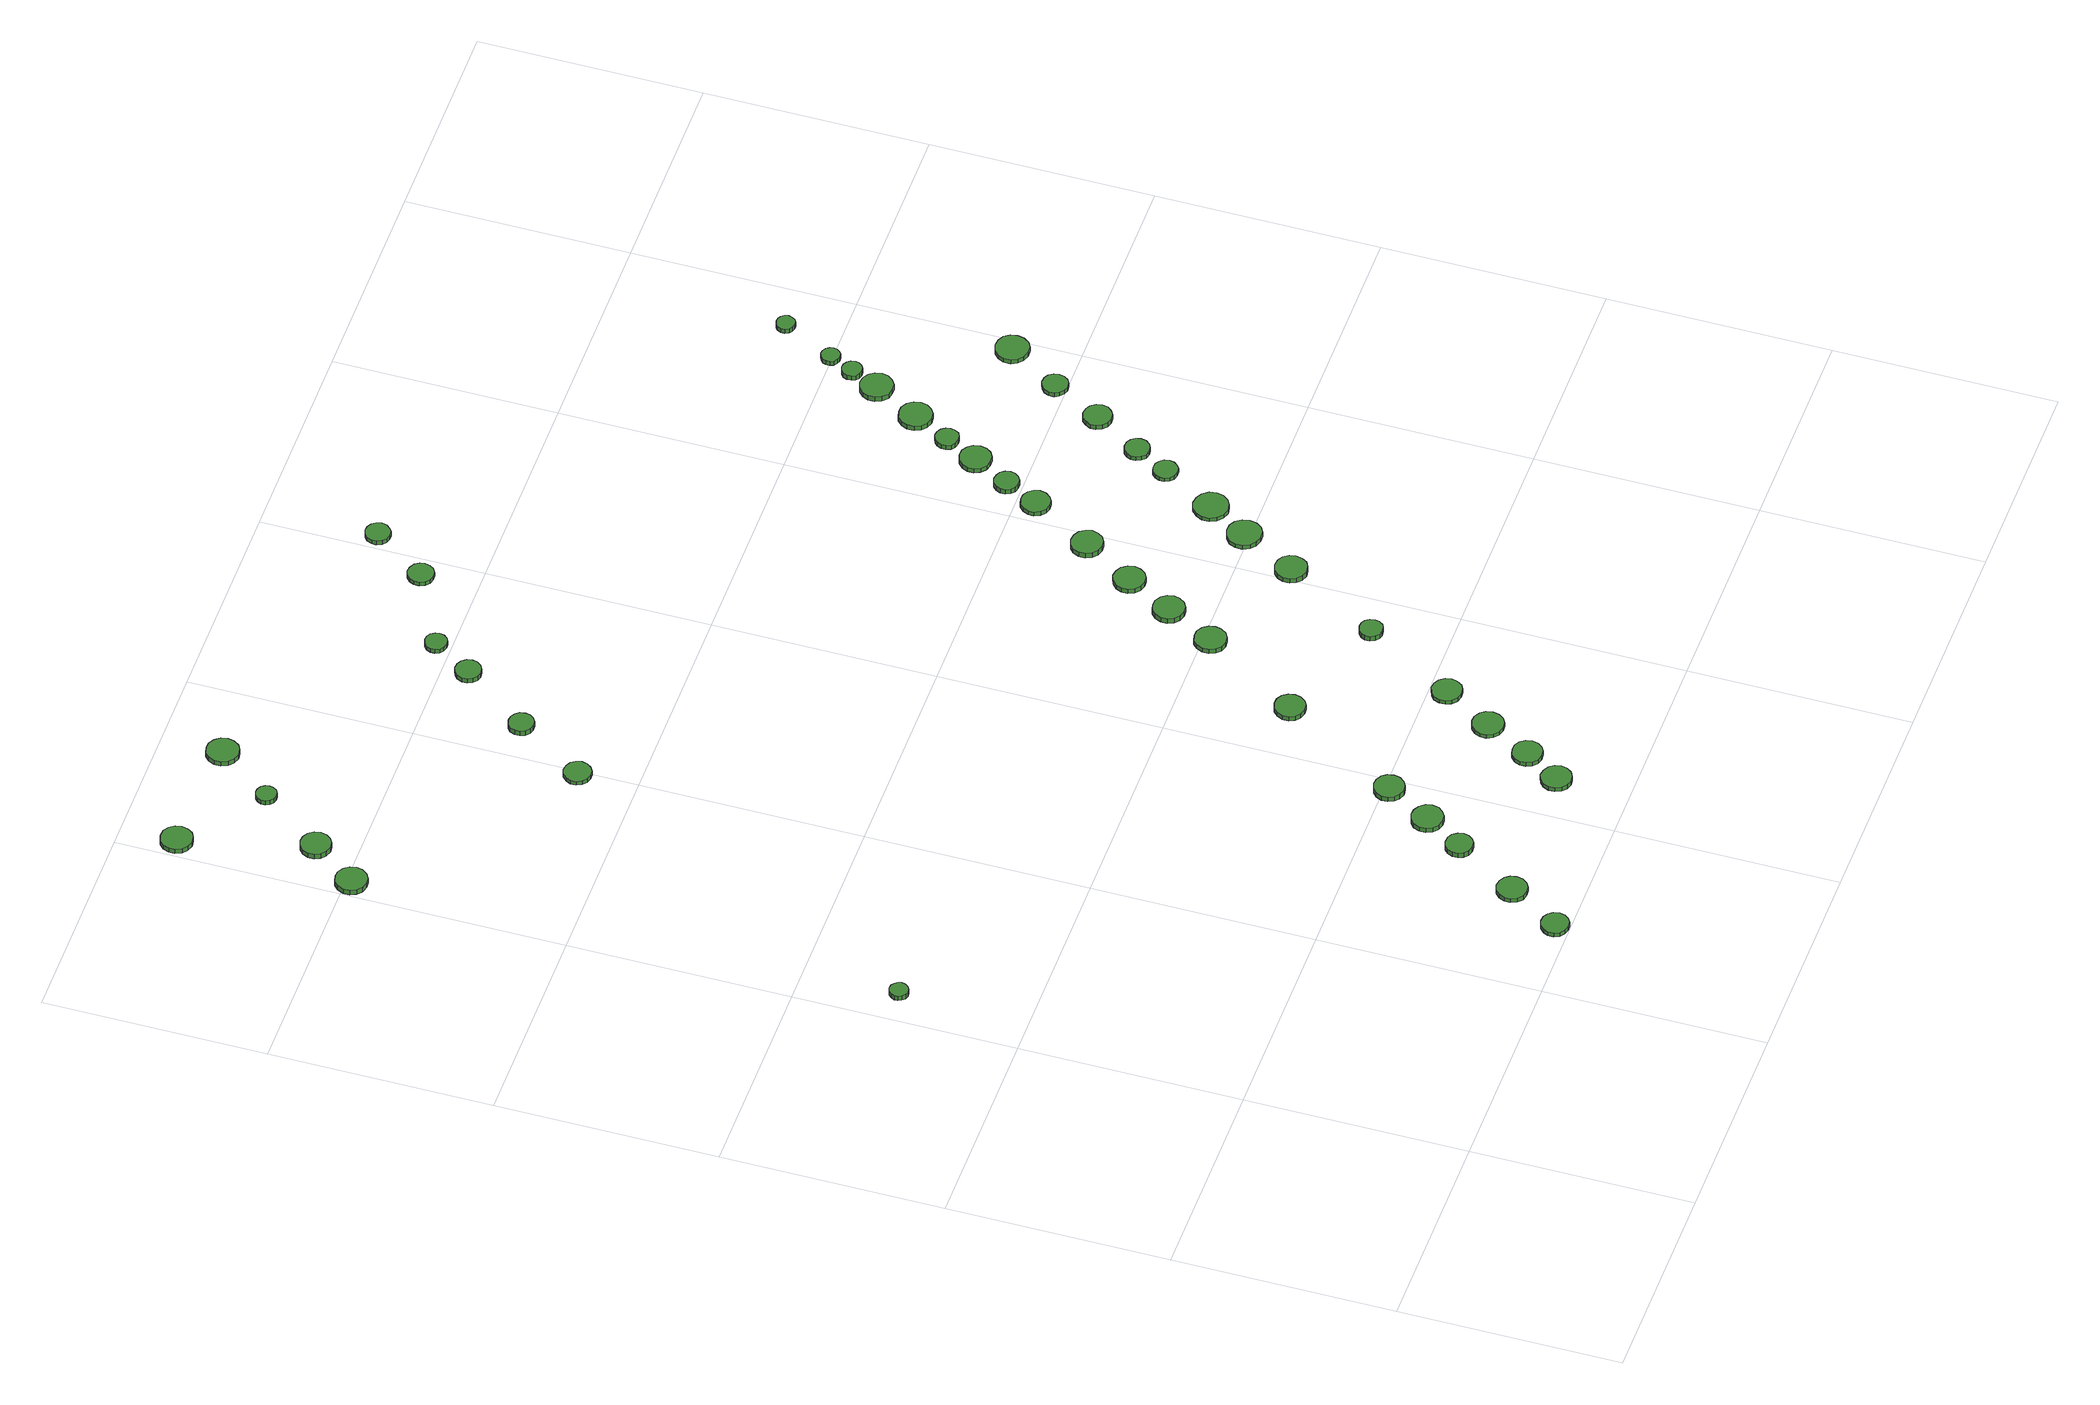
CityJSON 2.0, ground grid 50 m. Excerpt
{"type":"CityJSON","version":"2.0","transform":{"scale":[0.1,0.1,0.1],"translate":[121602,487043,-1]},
"CityObjects":{
"tree1":{"type":"SolitaryVegetationObject","attributes":{"function":"something"},"geometry":[{"type":"MultiSurface","lod":"1","boundaries":[[[0,1,2,3,4,5,6,7,8,9,10,11,12,13,14]],[[15,16,17,18,19,20,21,22,23,24,25,26,27,28,29]],[[0,29,28,1]],[[1,28,27,2]],[[2,27,26,3]],[[3,26,25,4]],[[4,25,24,5]],[[5,24,23,6]],[[6,23,22,7]],[[7,22,21,8]],[[8,21,20,9]],[[9,20,19,10]],[[10,19,18,11]],[[11,18,17,12]],[[12,17,16,13]],[[13,16,15,14]],[[14,15,29,0]]]}]},
"tree2":{"type":"SolitaryVegetationObject","attributes":{"function":"something"},"geometry":[{"type":"MultiSurface","lod":"1","boundaries":[[[30,31,32,33,34,35,36,37,38,39,40,41,42,43,44]],[[45,46,47,48,49,50,51,52,53,54,55,56,57,58,59]],[[30,59,58,31]],[[31,58,57,32]],[[32,57,56,33]],[[33,56,55,34]],[[34,55,54,35]],[[35,54,53,36]],[[36,53,52,37]],[[37,52,51,38]],[[38,51,50,39]],[[39,50,49,40]],[[40,49,48,41]],[[41,48,47,42]],[[42,47,46,43]],[[43,46,45,44]],[[44,45,59,30]]]}]},
"tree3":{"type":"SolitaryVegetationObject","attributes":{"function":"something"},"geometry":[{"type":"MultiSurface","lod":"1","boundaries":[[[60,61,62,63,64,65,66,67,68,69,70,71,72,73,74]],[[75,76,77,78,79,80,81,82,83,84,85,86,87,88,89]],[[60,89,88,61]],[[61,88,87,62]],[[62,87,86,63]],[[63,86,85,64]],[[64,85,84,65]],[[65,84,83,66]],[[66,83,82,67]],[[67,82,81,68]],[[68,81,80,69]],[[69,80,79,70]],[[70,79,78,71]],[[71,78,77,72]],[[72,77,76,73]],[[73,76,75,74]],[[74,75,89,60]]]}]},
"tree4":{"type":"SolitaryVegetationObject","attributes":{"function":"something"},"geometry":[{"type":"MultiSurface","lod":"1","boundaries":[[[90,91,92,93,94,95,96,97,98,99,100,101,102,103,104]],[[105,106,107,108,109,110,111,112,113,114,115,116,117,118,119]],[[90,119,118,91]],[[91,118,117,92]],[[92,117,116,93]],[[93,116,115,94]],[[94,115,114,95]],[[95,114,113,96]],[[96,113,112,97]],[[97,112,111,98]],[[98,111,110,99]],[[99,110,109,100]],[[100,109,108,101]],[[101,108,107,102]],[[102,107,106,103]],[[103,106,105,104]],[[104,105,119,90]]]}]},
"tree5":{"type":"SolitaryVegetationObject","attributes":{"function":"something"},"geometry":[{"type":"MultiSurface","lod":"1","boundaries":[[[120,121,122,123,124,125,126,127,128,129,130,131,132,133,134]],[[135,136,137,138,139,140,141,142,143,144,145,146,147,148,149]],[[120,149,148,121]],[[121,148,147,122]],[[122,147,146,123]],[[123,146,145,124]],[[124,145,144,125]],[[125,144,143,126]],[[126,143,142,127]],[[127,142,141,128]],[[128,141,140,129]],[[129,140,139,130]],[[130,139,138,131]],[[131,138,137,132]],[[132,137,136,133]],[[133,136,135,134]],[[134,135,149,120]]]}]},
"tree6":{"type":"SolitaryVegetationObject","attributes":{"function":"something"},"geometry":[{"type":"MultiSurface","lod":"1","boundaries":[[[150,151,152,153,154,155,156,157,158,159,160,161,162,163,164]],[[165,166,167,168,169,170,171,172,173,174,175,176,177,178,179]],[[150,179,178,151]],[[151,178,177,152]],[[152,177,176,153]],[[153,176,175,154]],[[154,175,174,155]],[[155,174,173,156]],[[156,173,172,157]],[[157,172,171,158]],[[158,171,170,159]],[[159,170,169,160]],[[160,169,168,161]],[[161,168,167,162]],[[162,167,166,163]],[[163,166,165,164]],[[164,165,179,150]]]}]},
"tree7":{"type":"SolitaryVegetationObject","attributes":{"function":"something"},"geometry":[{"type":"MultiSurface","lod":"1","boundaries":[[[180,181,182,183,184,185,186,187,188,189,190,191,192,193,194]],[[195,196,197,198,199,200,201,202,203,204,205,206,207,208,209]],[[180,209,208,181]],[[181,208,207,182]],[[182,207,206,183]],[[183,206,205,184]],[[184,205,204,185]],[[185,204,203,186]],[[186,203,202,187]],[[187,202,201,188]],[[188,201,200,189]],[[189,200,199,190]],[[190,199,198,191]],[[191,198,197,192]],[[192,197,196,193]],[[193,196,195,194]],[[194,195,209,180]]]}]},
"tree8":{"type":"SolitaryVegetationObject","attributes":{"function":"something"},"geometry":[{"type":"MultiSurface","lod":"1","boundaries":[[[210,211,212,213,214,215,216,217,218,219,220,221,222,223,224]],[[225,226,227,228,229,230,231,232,233,234,235,236,237,238,239]],[[210,239,238,211]],[[211,238,237,212]],[[212,237,236,213]],[[213,236,235,214]],[[214,235,234,215]],[[215,234,233,216]],[[216,233,232,217]],[[217,232,231,218]],[[218,231,230,219]],[[219,230,229,220]],[[220,229,228,221]],[[221,228,227,222]],[[222,227,226,223]],[[223,226,225,224]],[[224,225,239,210]]]}]},
"tree9":{"type":"SolitaryVegetationObject","attributes":{"function":"something"},"geometry":[{"type":"MultiSurface","lod":"1","boundaries":[[[240,241,242,243,244,245,246,247,248,249,250,251,252,253,254]],[[255,256,257,258,259,260,261,262,263,264,265,266,267,268,269]],[[240,269,268,241]],[[241,268,267,242]],[[242,267,266,243]],[[243,266,265,244]],[[244,265,264,245]],[[245,264,263,246]],[[246,263,262,247]],[[247,262,261,248]],[[248,261,260,249]],[[249,260,259,250]],[[250,259,258,251]],[[251,258,257,252]],[[252,257,256,253]],[[253,256,255,254]],[[254,255,269,240]]]}]},
"tree10":{"type":"SolitaryVegetationObject","attributes":{"function":"something"},"geometry":[{"type":"MultiSurface","lod":"1","boundaries":[[[270,271,272,273,274,275,276,277,278,279,280,281,282,283,284]],[[285,286,287,288,289,290,291,292,293,294,295,296,297,298,299]],[[270,299,298,271]],[[271,298,297,272]],[[272,297,296,273]],[[273,296,295,274]],[[274,295,294,275]],[[275,294,293,276]],[[276,293,292,277]],[[277,292,291,278]],[[278,291,290,279]],[[279,290,289,280]],[[280,289,288,281]],[[281,288,287,282]],[[282,287,286,283]],[[283,286,285,284]],[[284,285,299,270]]]}]},
"tree11":{"type":"SolitaryVegetationObject","attributes":{"function":"something"},"geometry":[{"type":"MultiSurface","lod":"1","boundaries":[[[300,301,302,303,304,305,306,307,308,309,310,311,312,313,314]],[[315,316,317,318,319,320,321,322,323,324,325,326,327,328,329]],[[300,329,328,301]],[[301,328,327,302]],[[302,327,326,303]],[[303,326,325,304]],[[304,325,324,305]],[[305,324,323,306]],[[306,323,322,307]],[[307,322,321,308]],[[308,321,320,309]],[[309,320,319,310]],[[310,319,318,311]],[[311,318,317,312]],[[312,317,316,313]],[[313,316,315,314]],[[314,315,329,300]]]}]},
"tree12":{"type":"SolitaryVegetationObject","attributes":{"function":"something"},"geometry":[{"type":"MultiSurface","lod":"1","boundaries":[[[330,331,332,333,334,335,336,337,338,339,340,341,342,343,344]],[[345,346,347,348,349,350,351,352,353,354,355,356,357,358,359]],[[330,359,358,331]],[[331,358,357,332]],[[332,357,356,333]],[[333,356,355,334]],[[334,355,354,335]],[[335,354,353,336]],[[336,353,352,337]],[[337,352,351,338]],[[338,351,350,339]],[[339,350,349,340]],[[340,349,348,341]],[[341,348,347,342]],[[342,347,346,343]],[[343,346,345,344]],[[344,345,359,330]]]}]},
"tree13":{"type":"SolitaryVegetationObject","attributes":{"function":"something"},"geometry":[{"type":"MultiSurface","lod":"1","boundaries":[[[360,361,362,363,364,365,366,367,368,369,370,371,372,373,374]],[[375,376,377,378,379,380,381,382,383,384,385,386,387,388,389]],[[360,389,388,361]],[[361,388,387,362]],[[362,387,386,363]],[[363,386,385,364]],[[364,385,384,365]],[[365,384,383,366]],[[366,383,382,367]],[[367,382,381,368]],[[368,381,380,369]],[[369,380,379,370]],[[370,379,378,371]],[[371,378,377,372]],[[372,377,376,373]],[[373,376,375,374]],[[374,375,389,360]]]}]},
"tree14":{"type":"SolitaryVegetationObject","attributes":{"function":"something"},"geometry":[{"type":"MultiSurface","lod":"1","boundaries":[[[390,391,392,393,394,395,396,397,398,399,400,401,402,403,404]],[[405,406,407,408,409,410,411,412,413,414,415,416,417,418,419]],[[390,419,418,391]],[[391,418,417,392]],[[392,417,416,393]],[[393,416,415,394]],[[394,415,414,395]],[[395,414,413,396]],[[396,413,412,397]],[[397,412,411,398]],[[398,411,410,399]],[[399,410,409,400]],[[400,409,408,401]],[[401,408,407,402]],[[402,407,406,403]],[[403,406,405,404]],[[404,405,419,390]]]}]},
"tree15":{"type":"SolitaryVegetationObject","attributes":{"function":"something"},"geometry":[{"type":"MultiSurface","lod":"1","boundaries":[[[420,421,422,423,424,425,426,427,428,429,430,431,432,433,434]],[[435,436,437,438,439,440,441,442,443,444,445,446,447,448,449]],[[420,449,448,421]],[[421,448,447,422]],[[422,447,446,423]],[[423,446,445,424]],[[424,445,444,425]],[[425,444,443,426]],[[426,443,442,427]],[[427,442,441,428]],[[428,441,440,429]],[[429,440,439,430]],[[430,439,438,431]],[[431,438,437,432]],[[432,437,436,433]],[[433,436,435,434]],[[434,435,449,420]]]}]},
"tree16":{"type":"SolitaryVegetationObject","attributes":{"function":"something"},"geometry":[{"type":"MultiSurface","lod":"1","boundaries":[[[450,451,452,453,454,455,456,457,458,459,460,461,462,463,464]],[[465,466,467,468,469,470,471,472,473,474,475,476,477,478,479]],[[450,479,478,451]],[[451,478,477,452]],[[452,477,476,453]],[[453,476,475,454]],[[454,475,474,455]],[[455,474,473,456]],[[456,473,472,457]],[[457,472,471,458]],[[458,471,470,459]],[[459,470,469,460]],[[460,469,468,461]],[[461,468,467,462]],[[462,467,466,463]],[[463,466,465,464]],[[464,465,479,450]]]}]},
"tree17":{"type":"SolitaryVegetationObject","attributes":{"function":"something"},"geometry":[{"type":"MultiSurface","lod":"1","boundaries":[[[480,481,482,483,484,485,486,487,488,489,490,491,492,493,494]],[[495,496,497,498,499,500,501,502,503,504,505,506,507,508,509]],[[480,509,508,481]],[[481,508,507,482]],[[482,507,506,483]],[[483,506,505,484]],[[484,505,504,485]],[[485,504,503,486]],[[486,503,502,487]],[[487,502,501,488]],[[488,501,500,489]],[[489,500,499,490]],[[490,499,498,491]],[[491,498,497,492]],[[492,497,496,493]],[[493,496,495,494]],[[494,495,509,480]]]}]},
"tree18":{"type":"SolitaryVegetationObject","attributes":{"function":"something"},"geometry":[{"type":"MultiSurface","lod":"1","boundaries":[[[510,511,512,513,514,515,516,517,518,519,520,521,522,523,524]],[[525,526,527,528,529,530,531,532,533,534,535,536,537,538,539]],[[510,539,538,511]],[[511,538,537,512]],[[512,537,536,513]],[[513,536,535,514]],[[514,535,534,515]],[[515,534,533,516]],[[516,533,532,517]],[[517,532,531,518]],[[518,531,530,519]],[[519,530,529,520]],[[520,529,528,521]],[[521,528,527,522]],[[522,527,526,523]],[[523,526,525,524]],[[524,525,539,510]]]}]},
"tree19":{"type":"SolitaryVegetationObject","attributes":{"function":"something"},"geometry":[{"type":"MultiSurface","lod":"1","boundaries":[[[540,541,542,543,544,545,546,547,548,549,550,551,552,553,554]],[[555,556,557,558,559,560,561,562,563,564,565,566,567,568,569]],[[540,569,568,541]],[[541,568,567,542]],[[542,567,566,543]],[[543,566,565,544]],[[544,565,564,545]],[[545,564,563,546]],[[546,563,562,547]],[[547,562,561,548]],[[548,561,560,549]],[[549,560,559,550]],[[550,559,558,551]],[[551,558,557,552]],[[552,557,556,553]],[[553,556,555,554]],[[554,555,569,540]]]}]},
"tree20":{"type":"SolitaryVegetationObject","attributes":{"function":"something"},"geometry":[{"type":"MultiSurface","lod":"1","boundaries":[[[570,571,572,573,574,575,576,577,578,579,580,581,582,583,584]],[[585,586,587,588,589,590,591,592,593,594,595,596,597,598,599]],[[570,599,598,571]],[[571,598,597,572]],[[572,597,596,573]],[[573,596,595,574]],[[574,595,594,575]],[[575,594,593,576]],[[576,593,592,577]],[[577,592,591,578]],[[578,591,590,579]],[[579,590,589,580]],[[580,589,588,581]],[[581,588,587,582]],[[582,587,586,583]],[[583,586,585,584]],[[584,585,599,570]]]}]},
"tree21":{"type":"SolitaryVegetationObject","attributes":{"function":"something"},"geometry":[{"type":"MultiSurface","lod":"1","boundaries":[[[600,601,602,603,604,605,606,607,608,609,610,611,612,613,614]],[[615,616,617,618,619,620,621,622,623,624,625,626,627,628,629]],[[600,629,628,601]],[[601,628,627,602]],[[602,627,626,603]],[[603,626,625,604]],[[604,625,624,605]],[[605,624,623,606]],[[606,623,622,607]],[[607,622,621,608]],[[608,621,620,609]],[[609,620,619,610]],[[610,619,618,611]],[[611,618,617,612]],[[612,617,616,613]],[[613,616,615,614]],[[614,615,629,600]]]}]},
"tree22":{"type":"SolitaryVegetationObject","attributes":{"function":"something"},"geometry":[{"type":"MultiSurface","lod":"1","boundaries":[[[630,631,632,633,634,635,636,637,638,639,640,641,642,643,644]],[[645,646,647,648,649,650,651,652,653,654,655,656,657,658,659]],[[630,659,658,631]],[[631,658,657,632]],[[632,657,656,633]],[[633,656,655,634]],[[634,655,654,635]],[[635,654,653,636]],[[636,653,652,637]],[[637,652,651,638]],[[638,651,650,639]],[[639,650,649,640]],[[640,649,648,641]],[[641,648,647,642]],[[642,647,646,643]],[[643,646,645,644]],[[644,645,659,630]]]}]},
"tree23":{"type":"SolitaryVegetationObject","attributes":{"function":"something"},"geometry":[{"type":"MultiSurface","lod":"1","boundaries":[[[660,661,662,663,664,665,666,667,668,669,670,671,672,673,674]],[[675,676,677,678,679,680,681,682,683,684,685,686,687,688,689]],[[660,689,688,661]],[[661,688,687,662]],[[662,687,686,663]],[[663,686,685,664]],[[664,685,684,665]],[[665,684,683,666]],[[666,683,682,667]],[[667,682,681,668]],[[668,681,680,669]],[[669,680,679,670]],[[670,679,678,671]],[[671,678,677,672]],[[672,677,676,673]],[[673,676,675,674]],[[674,675,689,660]]]}]},
"tree24":{"type":"SolitaryVegetationObject","attributes":{"function":"something"},"geometry":[{"type":"MultiSurface","lod":"1","boundaries":[[[690,691,692,693,694,695,696,697,698,699,700,701,702,703,704]],[[705,706,707,708,709,710,711,712,713,714,715,716,717,718,719]],[[690,719,718,691]],[[691,718,717,692]],[[692,717,716,693]],[[693,716,715,694]],[[694,715,714,695]],[[695,714,713,696]],[[696,713,712,697]],[[697,712,711,698]],[[698,711,710,699]],[[699,710,709,700]],[[700,709,708,701]],[[701,708,707,702]],[[702,707,706,703]],[[703,706,705,704]],[[704,705,719,690]]]}]},
"tree25":{"type":"SolitaryVegetationObject","attributes":{"function":"something"},"geometry":[{"type":"MultiSurface","lod":"1","boundaries":[[[720,721,722,723,724,725,726,727,728,729,730,731,732,733,734]],[[735,736,737,738,739,740,741,742,743,744,745,746,747,748,749]],[[720,749,748,721]],[[721,748,747,722]],[[722,747,746,723]],[[723,746,745,724]],[[724,745,744,725]],[[725,744,743,726]],[[726,743,742,727]],[[727,742,741,728]],[[728,741,740,729]],[[729,740,739,730]],[[730,739,738,731]],[[731,738,737,732]],[[732,737,736,733]],[[733,736,735,734]],[[734,735,749,720]]]}]},
"tree26":{"type":"SolitaryVegetationObject","attributes":{"function":"something"},"geometry":[{"type":"MultiSurface","lod":"1","boundaries":[[[750,751,752,753,754,755,756,757,758,759,760,761,762,763,764]],[[765,766,767,768,769,770,771,772,773,774,775,776,777,778,779]],[[750,779,778,751]],[[751,778,777,752]],[[752,777,776,753]],[[753,776,775,754]],[[754,775,774,755]],[[755,774,773,756]],[[756,773,772,757]],[[757,772,771,758]],[[758,771,770,759]],[[759,770,769,760]],[[760,769,768,761]],[[761,768,767,762]],[[762,767,766,763]],[[763,766,765,764]],[[764,765,779,750]]]}]},
"tree27":{"type":"SolitaryVegetationObject","attributes":{"function":"something"},"geometry":[{"type":"MultiSurface","lod":"1","boundaries":[[[780,781,782,783,784,785,786,787,788,789,790,791,792,793,794]],[[795,796,797,798,799,800,801,802,803,804,805,806,807,808,809]],[[780,809,808,781]],[[781,808,807,782]],[[782,807,806,783]],[[783,806,805,784]],[[784,805,804,785]],[[785,804,803,786]],[[786,803,802,787]],[[787,802,801,788]],[[788,801,800,789]],[[789,800,799,790]],[[790,799,798,791]],[[791,798,797,792]],[[792,797,796,793]],[[793,796,795,794]],[[794,795,809,780]]]}]},
"tree28":{"type":"SolitaryVegetationObject","attributes":{"function":"something"},"geometry":[{"type":"MultiSurface","lod":"1","boundaries":[[[810,811,812,813,814,815,816,817,818,819,820,821,822,823,824]],[[825,826,827,828,829,830,831,832,833,834,835,836,837,838,839]],[[810,839,838,811]],[[811,838,837,812]],[[812,837,836,813]],[[813,836,835,814]],[[814,835,834,815]],[[815,834,833,816]],[[816,833,832,817]],[[817,832,831,818]],[[818,831,830,819]],[[819,830,829,820]],[[820,829,828,821]],[[821,828,827,822]],[[822,827,826,823]],[[823,826,825,824]],[[824,825,839,810]]]}]},
"tree29":{"type":"SolitaryVegetationObject","attributes":{"function":"something"},"geometry":[{"type":"MultiSurface","lod":"1","boundaries":[[[840,841,842,843,844,845,846,847,848,849,850,851,852,853,854]],[[855,856,857,858,859,860,861,862,863,864,865,866,867,868,869]],[[840,869,868,841]],[[841,868,867,842]],[[842,867,866,843]],[[843,866,865,844]],[[844,865,864,845]],[[845,864,863,846]],[[846,863,862,847]],[[847,862,861,848]],[[848,861,860,849]],[[849,860,859,850]],[[850,859,858,851]],[[851,858,857,852]],[[852,857,856,853]],[[853,856,855,854]],[[854,855,869,840]]]}]},
"tree30":{"type":"SolitaryVegetationObject","attributes":{"function":"something"},"geometry":[{"type":"MultiSurface","lod":"1","boundaries":[[[870,871,872,873,874,875,876,877,878,879,880,881,882,883,884]],[[885,886,887,888,889,890,891,892,893,894,895,896,897,898,899]],[[870,899,898,871]],[[871,898,897,872]],[[872,897,896,873]],[[873,896,895,874]],[[874,895,894,875]],[[875,894,893,876]],[[876,893,892,877]],[[877,892,891,878]],[[878,891,890,879]],[[879,890,889,880]],[[880,889,888,881]],[[881,888,887,882]],[[882,887,886,883]],[[883,886,885,884]],[[884,885,899,870]]]}]},
"tree31":{"type":"SolitaryVegetationObject","attributes":{"function":"something"},"geometry":[{"type":"MultiSurface","lod":"1","boundaries":[[[900,901,902,903,904,905,906,907,908,909,910,911,912,913,914]],[[915,916,917,918,919,920,921,922,923,924,925,926,927,928,929]],[[900,929,928,901]],[[901,928,927,902]],[[902,927,926,903]],[[903,926,925,904]],[[904,925,924,905]],[[905,924,923,906]],[[906,923,922,907]],[[907,922,921,908]],[[908,921,920,909]],[[909,920,919,910]],[[910,919,918,911]],[[911,918,917,912]],[[912,917,916,913]],[[913,916,915,914]],[[914,915,929,900]]]}]},
"tree32":{"type":"SolitaryVegetationObject","attributes":{"function":"something"},"geometry":[{"type":"MultiSurface","lod":"1","boundaries":[[[930,931,932,933,934,935,936,937,938,939,940,941,942,943,944]],[[945,946,947,948,949,950,951,952,953,954,955,956,957,958,959]],[[930,959,958,931]],[[931,958,957,932]],[[932,957,956,933]],[[933,956,955,934]],[[934,955,954,935]],[[935,954,953,936]],[[936,953,952,937]],[[937,952,951,938]],[[938,951,950,939]],[[939,950,949,940]],[[940,949,948,941]],[[941,948,947,942]],[[942,947,946,943]],[[943,946,945,944]],[[944,945,959,930]]]}]},
"tree33":{"type":"SolitaryVegetationObject","attributes":{"function":"something"},"geometry":[{"type":"MultiSurface","lod":"1","boundaries":[[[960,961,962,963,964,965,966,967,968,969,970,971,972,973,974]],[[975,976,977,978,979,980,981,982,983,984,985,986,987,988,989]],[[960,989,988,961]],[[961,988,987,962]],[[962,987,986,963]],[[963,986,985,964]],[[964,985,984,965]],[[965,984,983,966]],[[966,983,982,967]],[[967,982,981,968]],[[968,981,980,969]],[[969,980,979,970]],[[970,979,978,971]],[[971,978,977,972]],[[972,977,976,973]],[[973,976,975,974]],[[974,975,989,960]]]}]},
"tree34":{"type":"SolitaryVegetationObject","attributes":{"function":"something"},"geometry":[{"type":"MultiSurface","lod":"1","boundaries":[[[990,991,992,993,994,995,996,997,998,999,1000,1001,1002,1003,1004]],[[1005,1006,1007,1008,1009,1010,1011,1012,1013,1014,1015,1016,1017,1018,1019]],[[990,1019,1018,991]],[[991,1018,1017,992]],[[992,1017,1016,993]],[[993,1016,1015,994]],[[994,1015,1014,995]],[[995,1014,1013,996]],[[996,1013,1012,997]],[[997,1012,1011,998]],[[998,1011,1010,999]],[[999,1010,1009,1000]],[[1000,1009,1008,1001]],[[1001,1008,1007,1002]],[[1002,1007,1006,1003]],[[1003,1006,1005,1004]],[[1004,1005,1019,990]]]}]},
"tree35":{"type":"SolitaryVegetationObject","attributes":{"function":"something"},"geometry":[{"type":"MultiSurface","lod":"1","boundaries":[[[1020,1021,1022,1023,1024,1025,1026,1027,1028,1029,1030,1031,1032,1033,1034]],[[1035,1036,1037,1038,1039,1040,1041,1042,1043,1044,1045,1046,1047,1048,1049]],[[1020,1049,1048,1021]],[[1021,1048,1047,1022]],[[1022,1047,1046,1023]],[[1023,1046,1045,1024]],[[1024,1045,1044,1025]],[[1025,1044,1043,1026]],[[1026,1043,1042,1027]],[[1027,1042,1041,1028]],[[1028,1041,1040,1029]],[[1029,1040,1039,1030]],[[1030,1039,1038,1031]],[[1031,1038,1037,1032]],[[1032,1037,1036,1033]],[[1033,1036,1035,1034]],[[1034,1035,1049,1020]]]}]},
"tree36":{"type":"SolitaryVegetationObject","attributes":{"function":"something"},"geometry":[{"type":"MultiSurface","lod":"1","boundaries":[[[1050,1051,1052,1053,1054,1055,1056,1057,1058,1059,1060,1061,1062,1063,1064]],[[1065,1066,1067,1068,1069,1070,1071,1072,1073,1074,1075,1076,1077,1078,1079]],[[1050,1079,1078,1051]],[[1051,1078,1077,1052]],[[1052,1077,1076,1053]],[[1053,1076,1075,1054]],[[1054,1075,1074,1055]],[[1055,1074,1073,1056]],[[1056,1073,1072,1057]],[[1057,1072,1071,1058]],[[1058,1071,1070,1059]],[[1059,1070,1069,1060]],[[1060,1069,1068,1061]],[[1061,1068,1067,1062]],[[1062,1067,1066,1063]],[[1063,1066,1065,1064]],[[1064,1065,1079,1050]]]}]},
"tree37":{"type":"SolitaryVegetationObject","attributes":{"function":"something"},"geometry":[{"type":"MultiSurface","lod":"1","boundaries":[[[1080,1081,1082,1083,1084,1085,1086,1087,1088,1089,1090,1091,1092,1093,1094]],[[1095,1096,1097,1098,1099,1100,1101,1102,1103,1104,1105,1106,1107,1108,1109]],[[1080,1109,1108,1081]],[[1081,1108,1107,1082]],[[1082,1107,1106,1083]],[[1083,1106,1105,1084]],[[1084,1105,1104,1085]],[[1085,1104,1103,1086]],[[1086,1103,1102,1087]],[[1087,1102,1101,1088]],[[1088,1101,1100,1089]],[[1089,1100,1099,1090]],[[1090,1099,1098,1091]],[[1091,1098,1097,1092]],[[1092,1097,1096,1093]],[[1093,1096,1095,1094]],[[1094,1095,1109,1080]]]}]},
"tree38":{"type":"SolitaryVegetationObject","attributes":{"function":"something"},"geometry":[{"type":"MultiSurface","lod":"1","boundaries":[[[1110,1111,1112,1113,1114,1115,1116,1117,1118,1119,1120,1121,1122,1123,1124]],[[1125,1126,1127,1128,1129,1130,1131,1132,1133,1134,1135,1136,1137,1138,1139]],[[1110,1139,1138,1111]],[[1111,1138,1137,1112]],[[1112,1137,1136,1113]],[[1113,1136,1135,1114]],[[1114,1135,1134,1115]],[[1115,1134,1133,1116]],[[1116,1133,1132,1117]],[[1117,1132,1131,1118]],[[1118,1131,1130,1119]],[[1119,1130,1129,1120]],[[1120,1129,1128,1121]],[[1121,1128,1127,1122]],[[1122,1127,1126,1123]],[[1123,1126,1125,1124]],[[1124,1125,1139,1110]]]}]},
"tree39":{"type":"SolitaryVegetationObject","attributes":{"function":"something"},"geometry":[{"type":"MultiSurface","lod":"1","boundaries":[[[1140,1141,1142,1143,1144,1145,1146,1147,1148,1149,1150,1151,1152,1153,1154]],[[1155,1156,1157,1158,1159,1160,1161,1162,1163,1164,1165,1166,1167,1168,1169]],[[1140,1169,1168,1141]],[[1141,1168,1167,1142]],[[1142,1167,1166,1143]],[[1143,1166,1165,1144]],[[1144,1165,1164,1145]],[[1145,1164,1163,1146]],[[1146,1163,1162,1147]],[[1147,1162,1161,1148]],[[1148,1161,1160,1149]],[[1149,1160,1159,1150]],[[1150,1159,1158,1151]],[[1151,1158,1157,1152]],[[1152,1157,1156,1153]],[[1153,1156,1155,1154]],[[1154,1155,1169,1140]]]}]},
"tree40":{"type":"SolitaryVegetationObject","attributes":{"function":"something"},"geometry":[{"type":"MultiSurface","lod":"1","boundaries":[[[1170,1171,1172,1173,1174,1175,1176,1177,1178,1179,1180,1181,1182,1183,1184]],[[1185,1186,1187,1188,1189,1190,1191,1192,1193,1194,1195,1196,1197,1198,1199]],[[1170,1199,1198,1171]],[[1171,1198,1197,1172]],[[1172,1197,1196,1173]],[[1173,1196,1195,1174]],[[1174,1195,1194,1175]],[[1175,1194,1193,1176]],[[1176,1193,1192,1177]],[[1177,1192,1191,1178]],[[1178,1191,1190,1179]],[[1179,1190,1189,1180]],[[1180,1189,1188,1181]],[[1181,1188,1187,1182]],[[1182,1187,1186,1183]],[[1183,1186,1185,1184]],[[1184,1185,1199,1170]]]}]},
"tree41":{"type":"SolitaryVegetationObject","attributes":{"function":"something"},"geometry":[{"type":"MultiSurface","lod":"1","boundaries":[[[1200,1201,1202,1203,1204,1205,1206,1207,1208,1209,1210,1211,1212,1213,1214]],[[1215,1216,1217,1218,1219,1220,1221,1222,1223,1224,1225,1226,1227,1228,1229]],[[1200,1229,1228,1201]],[[1201,1228,1227,1202]],[[1202,1227,1226,1203]],[[1203,1226,1225,1204]],[[1204,1225,1224,1205]],[[1205,1224,1223,1206]],[[1206,1223,1222,1207]],[[1207,1222,1221,1208]],[[1208,1221,1220,1209]],[[1209,1220,1219,1210]],[[1210,1219,1218,1211]],[[1211,1218,1217,1212]],[[1212,1217,1216,1213]],[[1213,1216,1215,1214]],[[1214,1215,1229,1200]]]}]},
"tree42":{"type":"SolitaryVegetationObject","attributes":{"function":"something"},"geometry":[{"type":"MultiSurface","lod":"1","boundaries":[[[1230,1231,1232,1233,1234,1235,1236,1237,1238,1239,1240,1241,1242,1243,1244]],[[1245,1246,1247,1248,1249,1250,1251,1252,1253,1254,1255,1256,1257,1258,1259]],[[1230,1259,1258,1231]],[[1231,1258,1257,1232]],[[1232,1257,1256,1233]],[[1233,1256,1255,1234]],[[1234,1255,1254,1235]],[[1235,1254,1253,1236]],[[1236,1253,1252,1237]],[[1237,1252,1251,1238]],[[1238,1251,1250,1239]],[[1239,1250,1249,1240]],[[1240,1249,1248,1241]],[[1241,1248,1247,1242]],[[1242,1247,1246,1243]],[[1243,1246,1245,1244]],[[1244,1245,1259,1230]]]}]},
"tree43":{"type":"SolitaryVegetationObject","attributes":{"function":"something"},"geometry":[{"type":"MultiSurface","lod":"1","boundaries":[[[1260,1261,1262,1263,1264,1265,1266,1267,1268,1269,1270,1271,1272,1273,1274]],[[1275,1276,1277,1278,1279,1280,1281,1282,1283,1284,1285,1286,1287,1288,1289]],[[1260,1289,1288,1261]],[[1261,1288,1287,1262]],[[1262,1287,1286,1263]],[[1263,1286,1285,1264]],[[1264,1285,1284,1265]],[[1265,1284,1283,1266]],[[1266,1283,1282,1267]],[[1267,1282,1281,1268]],[[1268,1281,1280,1269]],[[1269,1280,1279,1270]],[[1270,1279,1278,1271]],[[1271,1278,1277,1272]],[[1272,1277,1276,1273]],[[1273,1276,1275,1274]],[[1274,1275,1289,1260]]]}]},
"tree44":{"type":"SolitaryVegetationObject","attributes":{"function":"something"},"geometry":[{"type":"MultiSurface","lod":"1","boundaries":[[[1290,1291,1292,1293,1294,1295,1296,1297,1298,1299,1300,1301,1302,1303,1304]],[[1305,1306,1307,1308,1309,1310,1311,1312,1313,1314,1315,1316,1317,1318,1319]],[[1290,1319,1318,1291]],[[1291,1318,1317,1292]],[[1292,1317,1316,1293]],[[1293,1316,1315,1294]],[[1294,1315,1314,1295]],[[1295,1314,1313,1296]],[[1296,1313,1312,1297]],[[1297,1312,1311,1298]],[[1298,1311,1310,1299]],[[1299,1310,1309,1300]],[[1300,1309,1308,1301]],[[1301,1308,1307,1302]],[[1302,1307,1306,1303]],[[1303,1306,1305,1304]],[[1304,1305,1319,1290]]]}]}
},
"vertices":[
[89,1285,30],[87,1293,30],[82,1300,30],[75,1305,30],[66,1306,30],[58,1303,30],[52,1297,30],[48,1289,30],[48,1281,30],[52,1273,30],[58,1267,30],[66,1264,30],[75,1265,30],[82,1270,30],[87,1277,30],[87,1277,17],[82,1270,17],[75,1265,17],[66,1264,17],[58,1267,17],[52,1273,17],[48,1281,17],[48,1289,17],[52,1297,17],[58,1303,17],[66,1306,17],[75,1305,17],[82,1300,17],[87,1293,17],[89,1285,17],
[723,32,17],[720,45,17],[713,55,17],[702,62,17],[689,63,17],[677,59,17],[667,50,17],[662,39,17],[662,26,17],[667,14,17],[677,6,17],[689,2,17],[702,3,17],[713,10,17],[720,20,17],[720,20,6],[713,10,6],[702,3,6],[689,2,6],[677,6,6],[667,14,6],[662,26,6],[662,39,6],[667,50,6],[677,59,6],[689,63,6],[702,62,6],[713,55,6],[720,45,6],[723,32,6],
[74,2488,19],[71,2502,19],[62,2514,19],[49,2522,19],[35,2523,19],[21,2519,19],[10,2509,19],[4,2495,19],[4,2481,19],[10,2467,19],[21,2457,19],[35,2453,19],[49,2454,19],[62,2462,19],[71,2474,19],[71,2474,6],[62,2462,6],[49,2454,6],[35,2453,6],[21,2457,6],[10,2467,6],[4,2481,6],[4,2495,6],[10,2509,6],[21,2519,6],[35,2523,6],[49,2522,6],[62,2514,6],[71,2502,6],[74,2488,6],
[798,151,17],[795,165,17],[787,176,17],[775,183,17],[761,185,17],[747,180,17],[737,171,17],[731,158,17],[731,144,17],[737,131,17],[747,121,17],[761,117,17],[775,119,17],[787,126,17],[795,137,17],[795,137,6],[787,126,6],[775,119,6],[761,117,6],[747,121,6],[737,131,6],[731,144,6],[731,158,6],[737,171,6],[747,180,6],[761,185,6],[775,183,6],[787,176,6],[795,165,6],[798,151,6],
[145,2590,24],[142,2604,24],[134,2615,24],[122,2622,24],[108,2624,24],[94,2619,24],[84,2610,24],[78,2597,24],[78,2583,24],[84,2570,24],[94,2561,24],[108,2556,24],[122,2558,24],[134,2565,24],[142,2576,24],[142,2576,11],[134,2565,11],[122,2558,11],[108,2556,11],[94,2561,11],[84,2570,11],[78,2583,11],[78,2597,11],[84,2610,11],[94,2619,11],[108,2624,11],[122,2622,11],[134,2615,11],[142,2604,11],[145,2590,11],
[72,2874,24],[69,2888,24],[61,2900,24],[48,2908,24],[33,2909,24],[19,2905,24],[8,2895,24],[2,2881,24],[2,2867,24],[8,2853,24],[19,2844,24],[33,2839,24],[48,2841,24],[61,2848,24],[69,2860,24],[69,2860,12],[61,2848,12],[48,2841,12],[33,2839,12],[19,2844,12],[8,2853,12],[2,2867,12],[2,2881,12],[8,2895,12],[19,2905,12],[33,2909,12],[48,2908,12],[61,2900,12],[69,2888,12],[72,2874,12],
[883,296,20],[880,308,20],[873,319,20],[862,325,20],[849,326,20],[837,322,20],[828,314,20],[823,302,20],[823,290,20],[828,278,20],[837,270,20],[849,266,20],[862,267,20],[873,274,20],[880,284,20],[880,284,7],[873,274,7],[862,267,7],[849,266,7],[837,270,7],[828,278,7],[823,290,7],[823,302,7],[828,314,7],[837,322,7],[849,326,7],[862,325,7],[873,319,7],[880,308,7],[883,296,7],
[944,385,19],[941,399,19],[932,411,19],[919,418,19],[905,420,19],[891,415,19],[880,406,19],[874,392,19],[874,377,19],[880,364,19],[891,354,19],[905,350,19],[919,351,19],[932,359,19],[941,370,19],[941,370,6],[932,359,6],[919,351,6],[905,350,6],[891,354,6],[880,364,6],[874,377,6],[874,392,6],[880,406,6],[891,415,6],[905,420,6],[919,418,6],[932,411,6],[941,399,6],[944,385,6],
[244,2735,23],[242,2744,23],[237,2752,23],[228,2757,23],[219,2758,23],[210,2755,23],[203,2748,23],[199,2740,23],[199,2730,23],[203,2722,23],[210,2715,23],[219,2712,23],[228,2713,23],[237,2718,23],[242,2726,23],[242,2726,11],[237,2718,11],[228,2713,11],[219,2712,11],[210,2715,11],[203,2722,11],[199,2730,11],[199,2740,11],[203,2748,11],[210,2755,11],[219,2758,11],[228,2757,11],[237,2752,11],[242,2744,11],[244,2735,11],
[1004,489,19],[1001,503,19],[993,514,19],[981,521,19],[967,523,19],[953,518,19],[943,509,19],[937,496,19],[937,482,19],[943,469,19],[953,460,19],[967,455,19],[981,457,19],[993,464,19],[1001,475,19],[1001,475,6],[993,464,6],[981,457,6],[967,455,6],[953,460,6],[943,469,6],[937,482,6],[937,496,6],[943,509,6],[953,518,6],[967,523,6],[981,521,6],[993,514,6],[1001,503,6],[1004,489,6],
[521,2132,16],[518,2145,16],[511,2155,16],[500,2161,16],[487,2163,16],[475,2159,16],[466,2150,16],[460,2139,16],[460,2126,16],[466,2114,16],[475,2106,16],[487,2102,16],[500,2103,16],[511,2110,16],[518,2120,16],[518,2120,6],[511,2110,6],[500,2103,6],[487,2102,6],[475,2106,6],[466,2114,6],[460,2126,6],[460,2139,6],[466,2150,6],[475,2159,6],[487,2163,6],[500,2161,6],[511,2155,6],[518,2145,6],[521,2132,6],
[1141,163,16],[1138,177,16],[1130,188,16],[1117,195,16],[1103,197,16],[1090,192,16],[1080,183,16],[1074,170,16],[1074,156,16],[1080,143,16],[1090,134,16],[1103,129,16],[1117,131,16],[1130,138,16],[1138,149,16],[1138,149,5],[1130,138,5],[1117,131,5],[1103,129,5],[1090,134,5],[1080,143,5],[1074,156,5],[1074,170,5],[1080,183,5],[1090,192,5],[1103,197,5],[1117,195,5],[1130,188,5],[1138,177,5],[1141,163,5],
[356,2863,18],[353,2878,18],[344,2890,18],[331,2898,18],[316,2899,18],[302,2895,18],[291,2885,18],[285,2871,18],[285,2856,18],[291,2842,18],[302,2832,18],[316,2827,18],[331,2829,18],[344,2836,18],[353,2849,18],[353,2849,6],[344,2836,6],[331,2829,6],[316,2827,6],[302,2832,6],[291,2842,6],[285,2856,6],[285,2871,6],[291,2885,6],[302,2895,6],[316,2899,6],[331,2898,6],[344,2890,6],[353,2878,6],[356,2863,6],
[1193,244,16],[1190,257,16],[1182,269,16],[1170,276,16],[1156,277,16],[1143,273,16],[1132,263,16],[1127,251,16],[1127,237,16],[1132,224,16],[1143,215,16],[1156,211,16],[1170,212,16],[1182,219,16],[1190,230,16],[1190,230,5],[1182,219,5],[1170,212,5],[1156,211,5],[1143,215,5],[1132,224,5],[1127,237,5],[1127,251,5],[1132,263,5],[1143,273,5],[1156,277,5],[1170,276,5],[1182,269,5],[1190,257,5],[1193,244,5],
[616,2288,22],[614,2300,22],[607,2309,22],[597,2315,22],[585,2316,22],[574,2313,22],[565,2305,22],[561,2294,22],[561,2283,22],[565,2272,22],[574,2264,22],[585,2261,22],[597,2262,22],[607,2268,22],[614,2277,22],[614,2277,9],[607,2268,9],[597,2262,9],[585,2261,9],[574,2264,9],[565,2272,9],[561,2283,9],[561,2294,9],[565,2305,9],[574,2313,9],[585,2316,9],[597,2315,9],[607,2309,9],[614,2300,9],[616,2288,9],
[1250,349,15],[1247,364,15],[1239,375,15],[1226,383,15],[1212,384,15],[1198,380,15],[1187,370,15],[1181,357,15],[1181,342,15],[1187,329,15],[1198,319,15],[1212,314,15],[1226,316,15],[1239,323,15],[1247,335,15],[1247,335,5],[1239,323,5],[1226,316,5],[1212,314,5],[1198,319,5],[1187,329,5],[1181,342,5],[1181,357,5],[1187,370,5],[1198,380,5],[1212,384,5],[1226,383,5],[1239,375,5],[1247,364,5],[1250,349,5],
[1165,760,22],[1162,774,22],[1154,786,22],[1142,793,22],[1128,794,22],[1114,790,22],[1104,780,22],[1098,767,22],[1098,753,22],[1104,740,22],[1114,731,22],[1128,727,22],[1142,728,22],[1154,735,22],[1162,747,22],[1162,747,10],[1154,735,10],[1142,728,10],[1128,727,10],[1114,731,10],[1104,740,10],[1098,753,10],[1098,767,10],[1104,780,10],[1114,790,10],[1128,794,10],[1142,793,10],[1154,786,10],[1162,774,10],[1165,760,10],
[1317,462,15],[1314,476,15],[1306,487,15],[1294,494,15],[1280,496,15],[1267,491,15],[1256,482,15],[1251,469,15],[1251,455,15],[1256,443,15],[1267,433,15],[1280,429,15],[1294,431,15],[1306,437,15],[1314,449,15],[1314,449,5],[1306,437,5],[1294,431,5],[1280,429,5],[1267,433,5],[1256,443,5],[1251,455,5],[1251,469,5],[1256,482,5],[1267,491,5],[1280,496,5],[1294,494,5],[1306,487,5],[1314,476,5],[1317,462,5],
[731,2442,23],[729,2454,23],[721,2464,23],[711,2470,23],[699,2471,23],[688,2467,23],[679,2459,23],[674,2448,23],[674,2436,23],[679,2425,23],[688,2417,23],[699,2414,23],[711,2415,23],[721,2421,23],[729,2431,23],[729,2431,11],[721,2421,11],[711,2415,11],[699,2414,11],[688,2417,11],[679,2425,11],[674,2436,11],[674,2448,11],[679,2459,11],[688,2467,11],[699,2471,11],[711,2470,11],[721,2464,11],[729,2454,11],[731,2442,11],
[791,2534,17],[789,2544,17],[783,2553,17],[774,2558,17],[764,2559,17],[754,2556,17],[746,2549,17],[742,2539,17],[742,2529,17],[746,2520,17],[754,2513,17],[764,2510,17],[774,2511,17],[783,2516,17],[789,2524,17],[789,2524,6],[783,2516,6],[774,2511,6],[764,2510,6],[754,2513,6],[746,2520,6],[742,2529,6],[742,2539,6],[746,2549,6],[754,2556,6],[764,2559,6],[774,2558,6],[783,2553,6],[789,2544,6],[791,2534,6],
[1304,981,24],[1301,995,24],[1293,1007,24],[1280,1015,24],[1265,1016,24],[1251,1012,24],[1241,1002,24],[1235,988,24],[1235,974,24],[1241,960,24],[1251,950,24],[1265,946,24],[1280,947,24],[1293,955,24],[1301,967,24],[1301,967,12],[1293,955,12],[1280,947,12],[1265,946,12],[1251,950,12],[1241,960,12],[1235,974,12],[1235,988,12],[1241,1002,12],[1251,1012,12],[1265,1016,12],[1280,1015,12],[1293,1007,12],[1301,995,12],[1304,981,12],
[1426,667,24],[1424,678,24],[1418,687,24],[1409,692,24],[1398,693,24],[1388,690,24],[1380,683,24],[1375,673,24],[1375,662,24],[1380,652,24],[1388,645,24],[1398,642,24],[1409,643,24],[1418,648,24],[1424,657,24],[1424,657,11],[1418,648,11],[1409,643,11],[1398,642,11],[1388,645,11],[1380,652,11],[1375,662,11],[1375,673,11],[1380,683,11],[1388,690,11],[1398,693,11],[1409,692,11],[1418,687,11],[1424,678,11],[1426,667,11],
[1369,1094,19],[1366,1108,19],[1357,1120,19],[1344,1128,19],[1330,1129,19],[1316,1125,19],[1305,1115,19],[1299,1101,19],[1299,1087,19],[1305,1073,19],[1316,1063,19],[1330,1059,19],[1344,1060,19],[1357,1068,19],[1366,1080,19],[1366,1080,6],[1357,1068,6],[1344,1060,6],[1330,1059,6],[1316,1063,6],[1305,1073,6],[1299,1087,6],[1299,1101,6],[1305,1115,6],[1316,1125,6],[1330,1129,6],[1344,1128,6],[1357,1120,6],[1366,1108,6],[1369,1094,6],
[980,2628,16],[978,2639,16],[971,2649,16],[960,2655,16],[948,2657,16],[937,2653,16],[928,2645,16],[923,2634,16],[923,2622,16],[928,2610,16],[937,2602,16],[948,2599,16],[960,2600,16],[971,2606,16],[978,2616,16],[978,2616,6],[971,2606,6],[960,2600,6],[948,2599,6],[937,2602,6],[928,2610,6],[923,2622,6],[923,2634,6],[928,2645,6],[937,2653,6],[948,2657,6],[960,2655,6],[971,2649,6],[978,2639,6],[980,2628,6],
[1429,1200,17],[1425,1215,17],[1417,1227,17],[1404,1234,17],[1390,1236,17],[1376,1231,17],[1365,1221,17],[1359,1208,17],[1359,1193,17],[1365,1180,17],[1376,1170,17],[1390,1165,17],[1404,1167,17],[1417,1174,17],[1425,1186,17],[1425,1186,5],[1417,1174,5],[1404,1167,5],[1390,1165,5],[1376,1170,5],[1365,1180,5],[1359,1193,5],[1359,1208,5],[1365,1221,5],[1376,1231,5],[1390,1236,5],[1404,1234,5],[1417,1227,5],[1425,1215,5],[1429,1200,5],
[1556,884,24],[1553,898,24],[1545,910,24],[1532,917,24],[1517,919,24],[1503,914,24],[1493,904,24],[1487,891,24],[1487,876,24],[1493,863,24],[1503,853,24],[1517,848,24],[1532,850,24],[1545,857,24],[1553,869,24],[1553,869,11],[1545,857,11],[1532,850,11],[1517,848,11],[1503,853,11],[1493,863,11],[1487,876,11],[1487,891,11],[1493,904,11],[1503,914,11],[1517,919,11],[1532,917,11],[1545,910,11],[1553,898,11],[1556,884,11],
[1502,1318,18],[1498,1332,18],[1490,1344,18],[1477,1351,18],[1463,1353,18],[1449,1348,18],[1438,1339,18],[1432,1325,18],[1432,1311,18],[1438,1297,18],[1449,1287,18],[1463,1283,18],[1477,1284,18],[1490,1292,18],[1498,1303,18],[1498,1303,5],[1490,1292,5],[1477,1284,5],[1463,1283,5],[1449,1287,5],[1438,1297,5],[1432,1311,5],[1432,1325,5],[1438,1339,5],[1449,1348,5],[1463,1353,5],[1477,1351,5],[1490,1344,5],[1498,1332,5],[1502,1318,5],
[1066,2751,17],[1063,2762,17],[1056,2771,17],[1046,2777,17],[1035,2778,17],[1024,2774,17],[1016,2767,17],[1011,2756,17],[1011,2745,17],[1016,2734,17],[1024,2727,17],[1035,2723,17],[1046,2724,17],[1056,2730,17],[1063,2739,17],[1063,2739,6],[1056,2730,6],[1046,2724,6],[1035,2723,6],[1024,2727,6],[1016,2734,6],[1011,2745,6],[1011,2756,6],[1016,2767,6],[1024,2774,6],[1035,2778,6],[1046,2777,6],[1056,2771,6],[1063,2762,6],[1066,2751,6],
[1633,1011,17],[1630,1027,17],[1621,1040,17],[1607,1048,17],[1591,1049,17],[1576,1044,17],[1564,1034,17],[1557,1019,17],[1557,1003,17],[1564,988,17],[1576,978,17],[1591,973,17],[1607,974,17],[1621,982,17],[1630,995,17],[1630,995,6],[1621,982,6],[1607,974,6],[1591,973,6],[1576,978,6],[1564,988,6],[1557,1003,6],[1557,1019,6],[1564,1034,6],[1576,1044,6],[1591,1049,6],[1607,1048,6],[1621,1040,6],[1630,1027,6],[1633,1011,6],
[1691,1103,16],[1688,1119,16],[1678,1132,16],[1664,1140,16],[1648,1142,16],[1633,1137,16],[1621,1126,16],[1614,1111,16],[1614,1095,16],[1621,1080,16],[1633,1069,16],[1648,1064,16],[1664,1066,16],[1678,1074,16],[1688,1087,16],[1688,1087,6],[1678,1074,6],[1664,1066,6],[1648,1064,6],[1633,1069,6],[1621,1080,6],[1614,1095,6],[1614,1111,6],[1621,1126,6],[1633,1137,6],[1648,1142,6],[1664,1140,6],[1678,1132,6],[1688,1119,6],[1691,1103,6],
[1583,1459,16],[1580,1472,16],[1572,1483,16],[1560,1490,16],[1547,1491,16],[1534,1487,16],[1524,1478,16],[1518,1465,16],[1518,1452,16],[1524,1439,16],[1534,1430,16],[1547,1426,16],[1560,1427,16],[1572,1434,16],[1580,1445,16],[1580,1445,5],[1572,1434,5],[1560,1427,5],[1547,1426,5],[1534,1430,5],[1524,1439,5],[1518,1452,5],[1518,1465,5],[1524,1478,5],[1534,1487,5],[1547,1491,5],[1560,1490,5],[1572,1483,5],[1580,1472,5],[1583,1459,5],
[1616,1535,18],[1614,1546,18],[1607,1556,18],[1597,1561,18],[1585,1563,18],[1574,1559,18],[1566,1551,18],[1561,1541,18],[1561,1529,18],[1566,1519,18],[1574,1511,18],[1585,1508,18],[1597,1509,18],[1607,1515,18],[1614,1524,18],[1614,1524,5],[1607,1515,5],[1597,1509,5],[1585,1508,5],[1574,1511,5],[1566,1519,5],[1561,1529,5],[1561,1541,5],[1566,1551,5],[1574,1559,5],[1585,1563,5],[1597,1561,5],[1607,1556,5],[1614,1546,5],[1616,1535,5],
[1752,1227,16],[1750,1238,16],[1743,1247,16],[1734,1253,16],[1722,1254,16],[1711,1251,16],[1703,1243,16],[1698,1233,16],[1698,1221,16],[1703,1211,16],[1711,1203,16],[1722,1200,16],[1734,1201,16],[1743,1207,16],[1750,1216,16],[1750,1216,6],[1743,1207,6],[1734,1201,6],[1722,1200,6],[1711,1203,6],[1703,1211,6],[1698,1221,6],[1698,1233,6],[1703,1243,6],[1711,1251,6],[1722,1254,6],[1734,1253,6],[1743,1247,6],[1750,1238,6],[1752,1227,6],
[1670,1619,17],[1667,1634,17],[1659,1645,17],[1646,1653,17],[1631,1654,17],[1618,1650,17],[1607,1640,17],[1601,1627,17],[1601,1612,17],[1607,1599,17],[1618,1589,17],[1631,1585,17],[1646,1586,17],[1659,1593,17],[1667,1605,17],[1667,1605,5],[1659,1593,5],[1646,1586,5],[1631,1585,5],[1618,1589,5],[1607,1599,5],[1601,1612,5],[1601,1627,5],[1607,1640,5],[1618,1650,5],[1631,1654,5],[1646,1653,5],[1659,1645,5],[1667,1634,5],[1670,1619,5],
[1795,1304,16],[1793,1315,16],[1786,1324,16],[1776,1330,16],[1764,1331,16],[1753,1328,16],[1745,1320,16],[1740,1309,16],[1740,1298,16],[1745,1287,16],[1753,1279,16],[1764,1276,16],[1776,1277,16],[1786,1283,16],[1793,1292,16],[1793,1292,5],[1786,1283,5],[1776,1277,5],[1764,1276,5],[1753,1279,5],[1745,1287,5],[1740,1298,5],[1740,1309,5],[1745,1320,5],[1753,1328,5],[1764,1331,5],[1776,1330,5],[1786,1324,5],[1793,1315,5],[1795,1304,5],
[1700,1695,17],[1698,1705,17],[1692,1714,17],[1682,1720,17],[1672,1721,17],[1661,1717,17],[1653,1710,17],[1649,1700,17],[1649,1689,17],[1653,1679,17],[1661,1672,17],[1672,1669,17],[1682,1670,17],[1692,1675,17],[1698,1684,17],[1698,1684,5],[1692,1675,5],[1682,1670,5],[1672,1669,5],[1661,1672,5],[1653,1679,5],[1649,1689,5],[1649,1700,5],[1653,1710,5],[1661,1717,5],[1672,1721,5],[1682,1720,5],[1692,1714,5],[1698,1705,5],[1700,1695,5],
[1753,1778,19],[1750,1793,19],[1741,1805,19],[1728,1813,19],[1713,1814,19],[1698,1810,19],[1687,1799,19],[1681,1786,19],[1681,1770,19],[1687,1756,19],[1698,1746,19],[1713,1741,19],[1728,1743,19],[1741,1751,19],[1750,1763,19],[1750,1763,6],[1741,1751,6],[1728,1743,6],[1713,1741,6],[1698,1746,6],[1687,1756,6],[1681,1770,6],[1681,1786,6],[1687,1799,6],[1698,1810,6],[1713,1814,6],[1728,1813,6],[1741,1805,6],[1750,1793,6],[1753,1778,6],
[1865,1412,17],[1862,1425,17],[1854,1436,17],[1843,1442,17],[1830,1444,17],[1817,1440,17],[1808,1431,17],[1802,1419,17],[1802,1406,17],[1808,1394,17],[1817,1385,17],[1830,1381,17],[1843,1382,17],[1854,1389,17],[1862,1399,17],[1862,1399,5],[1854,1389,5],[1843,1382,5],[1830,1381,5],[1817,1385,5],[1808,1394,5],[1802,1406,5],[1802,1419,5],[1808,1431,5],[1817,1440,5],[1830,1444,5],[1843,1442,5],[1854,1436,5],[1862,1425,5],[1865,1412,5],
[1809,1882,20],[1806,1897,20],[1797,1909,20],[1784,1917,20],[1769,1919,20],[1754,1914,20],[1743,1904,20],[1737,1890,20],[1737,1875,20],[1743,1861,20],[1754,1850,20],[1769,1846,20],[1784,1847,20],[1797,1855,20],[1806,1867,20],[1806,1867,7],[1797,1855,7],[1784,1847,7],[1769,1846,7],[1754,1850,7],[1743,1861,7],[1737,1875,7],[1737,1890,7],[1743,1904,7],[1754,1914,7],[1769,1919,7],[1784,1917,7],[1797,1909,7],[1806,1897,7],[1809,1882,7],
[1924,1526,16],[1922,1538,16],[1915,1548,16],[1905,1554,16],[1893,1555,16],[1882,1551,16],[1873,1543,16],[1868,1532,16],[1868,1520,16],[1873,1510,16],[1882,1502,16],[1893,1498,16],[1905,1499,16],[1915,1505,16],[1922,1515,16],[1922,1515,5],[1915,1505,5],[1905,1499,5],[1893,1498,5],[1882,1502,5],[1873,1510,5],[1868,1520,5],[1868,1532,5],[1873,1543,5],[1882,1551,5],[1893,1555,5],[1905,1554,5],[1915,1548,5],[1922,1538,5],[1924,1526,5],
[1826,1946,20],[1824,1956,20],[1818,1963,20],[1810,1968,20],[1801,1969,20],[1792,1966,20],[1785,1960,20],[1782,1951,20],[1782,1942,20],[1785,1933,20],[1792,1927,20],[1801,1924,20],[1810,1925,20],[1818,1930,20],[1824,1937,20],[1824,1937,7],[1818,1930,7],[1810,1925,7],[1801,1924,7],[1792,1927,7],[1785,1933,7],[1782,1942,7],[1782,1951,7],[1785,1960,7],[1792,1966,7],[1801,1969,7],[1810,1968,7],[1818,1963,7],[1824,1956,7],[1826,1946,7],
[1849,2002,21],[1847,2010,21],[1842,2017,21],[1835,2022,21],[1826,2023,21],[1818,2020,21],[1811,2014,21],[1808,2006,21],[1808,1998,21],[1811,1990,21],[1818,1984,21],[1826,1981,21],[1835,1982,21],[1842,1986,21],[1847,1993,21],[1847,1993,9],[1842,1986,9],[1835,1982,9],[1826,1981,9],[1818,1984,9],[1811,1990,9],[1808,1998,9],[1808,2006,9],[1811,2014,9],[1818,2020,9],[1826,2023,9],[1835,2022,9],[1842,2017,9],[1847,2010,9],[1849,2002,9],
[2006,1645,17],[2003,1660,17],[1994,1673,17],[1981,1680,17],[1965,1682,17],[1950,1677,17],[1939,1667,17],[1932,1653,17],[1932,1637,17],[1939,1623,17],[1950,1613,17],[1965,1608,17],[1981,1609,17],[1994,1617,17],[2003,1630,17],[2003,1630,6],[1994,1617,6],[1981,1609,6],[1965,1608,6],[1950,1613,6],[1939,1623,6],[1932,1637,6],[1932,1653,6],[1939,1667,6],[1950,1677,6],[1965,1682,6],[1981,1680,6],[1994,1673,6],[2003,1660,6],[2006,1645,6],
[1909,2121,23],[1907,2129,23],[1902,2136,23],[1895,2140,23],[1886,2141,23],[1878,2139,23],[1872,2133,23],[1868,2125,23],[1868,2116,23],[1872,2108,23],[1878,2103,23],[1886,2100,23],[1895,2101,23],[1902,2105,23],[1907,2112,23],[1907,2112,11],[1902,2105,11],[1895,2101,11],[1886,2100,11],[1878,2103,11],[1872,2108,11],[1868,2116,11],[1868,2125,11],[1872,2133,11],[1878,2139,11],[1886,2141,11],[1895,2140,11],[1902,2136,11],[1907,2129,11],[1909,2121,11]
]}
